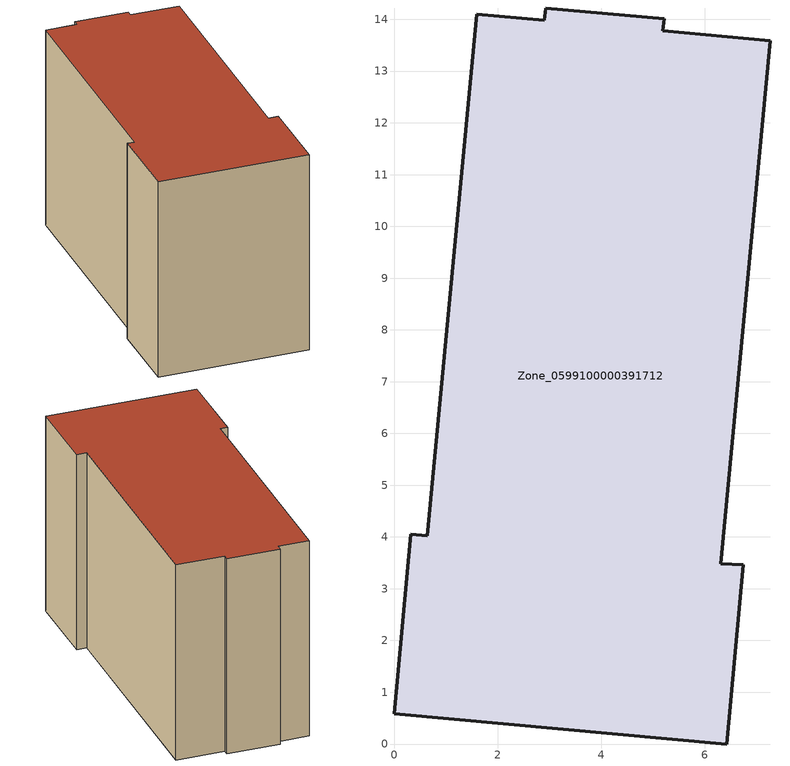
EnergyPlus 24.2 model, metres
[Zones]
Zone_0599100000391712
 floor ground (C_G): 0.64,4.02 1.59,14.1 2.9,13.98 2.92,14.22 5.21,14.01 5.19,13.78 7.27,13.59 6.31,3.49 6.74,3.46 6.42,0 0,0.59 0.32,4.05 z0
 wall outside (C_F): 6.42,0 6.74,3.46 6.31,3.49 7.27,13.59 5.19,13.78 5.21,14.01 2.92,14.22 2.9,13.98 1.59,14.1 0.64,4.02 0.32,4.05 0,0.59 6.42,0 z0:8.86
 roof outside (C_R): 0.32,4.05 0,0.59 6.42,0 6.74,3.46 6.31,3.49 7.27,13.59 5.19,13.78 5.21,14.01 2.92,14.22 2.9,13.98 1.59,14.1 0.64,4.02 z8.86
[BUILDING]
Pand.0599100000391712: North Axis=0; Terrain=City; Loads Convergence Tolerance Value=0.04; Temperature Convergence Tolerance Value=0.4; Solar Distribution=FullExterior; Maximum Number of Warmup Days=25; Minimum Number of Warmup Days=1
[Site:Location]
Rotterdam.The.Hague.AP_ZH_NLD Design_Conditions: Latitude=51.96; Longitude=4.45; Time Zone=1; Elevation=-4.5
[SITE:GROUNDTEMPERATURE:BUILDINGSURFACE]
18, 18, 18, 18, 18, 18, 18, 18, 18, 18, 18, 18
[MATERIAL] Thermal Absorptance=0.9; Solar Absorptance=0.7; Visible Absorptance=0.7
Name | Roughness | Thickness | Conductivity | Density | Specific Heat
G.TI.1992-2005 | MediumSmooth | 0.15 | 0.06 | 540 | 1210
F.TI.1992-2005 | Rough | 0.3 | 0.12 | 1920 | 840
R.TI.1992-2005 | MediumRough | 0.2 | 0.08 | 1500 | 1000
[CONSTRUCTION]
C_G: G.TI.1992-2005
C_F: F.TI.1992-2005
C_R: R.TI.1992-2005
[ZONE]
Zone_0599100000391712: Type=1; Multiplier=1; Ceiling Height=Autocalculate; Volume=Autocalculate; Floor Area=autocalculate; Part of Total Floor Area=Yes
[ZONEINFILTRATION:DESIGNFLOWRATE]
Infil_Zone_0599100000391712: Zone or ZoneList or Space or SpaceList=Zone_0599100000391712; Schedule=AlwaysOn; Design Flow Rate Calculation Method=Flow/Area; Flow Rate per Floor Area=0.0015; Constant Term Coefficient=1; Temperature Term Coefficient=0; Velocity Term Coefficient=0; Velocity Squared Term Coefficient=0
[HVACTEMPLATE:ZONE:IDEALLOADSAIRSYSTEM]
Zone_0599100000391712: Maximum Heating Supply Air Temperature=50; Minimum Cooling Supply Air Temperature=13; Maximum Heating Supply Air Humidity Ratio=0.0156; Minimum Cooling Supply Air Humidity Ratio=0.0077; Heating Limit=NoLimit; Cooling Limit=NoLimit; Dehumidification Control Type=ConstantSensibleHeatRatio; Cooling Sensible Heat Ratio=0.7; Dehumidification Setpoint=60; Humidification Control Type=None; Humidification Setpoint=30; Outdoor Air Method=None; Outdoor Air Flow Rate per Person=0.00944; Outdoor Air Flow Rate per Zone Floor Area=0; Outdoor Air Flow Rate per Zone=0; Demand Controlled Ventilation Type=None; Outdoor Air Economizer Type=NoEconomizer; Heat Recovery Type=None; Sensible Heat Recovery Effectiveness=0.7; Latent Heat Recovery Effectiveness=0.65
[ZONECONTROL:THERMOSTAT]
ThermostatControl_Zone_0599100000391712: Zone or ZoneList=Zone_0599100000391712; Control Type Schedule=DualSetpointControlType; Control 1=Thermostat_Zone_0599100000391712; Temperature Difference Between Cutout And Setpoint=0
[THERMOSTATSETPOINT:DUALSETPOINT]
Thermostat_Zone_0599100000391712: Heating Setpoint Temperature Schedule=HeatingSetpoint_Zone_0599100000391712; Cooling Setpoint Temperature Schedule=CoolingSetpoint_Zone_0599100000391712
[SCHEDULE:COMPACT]
HeatingSetpoint_Zone_0599100000391712: Through: 12/31, For: AllDays, Until: 24:00, 21
CoolingSetpoint_Zone_0599100000391712: Through: 12/31, For: AllDays, Until: 24:00, 24
DualSetpointControlType: Through: 12/31, For: AllDays, Until: 24:00, 4
AlwaysOn: Through: 12/31, For: AllDays, Until: 24:00, 1
